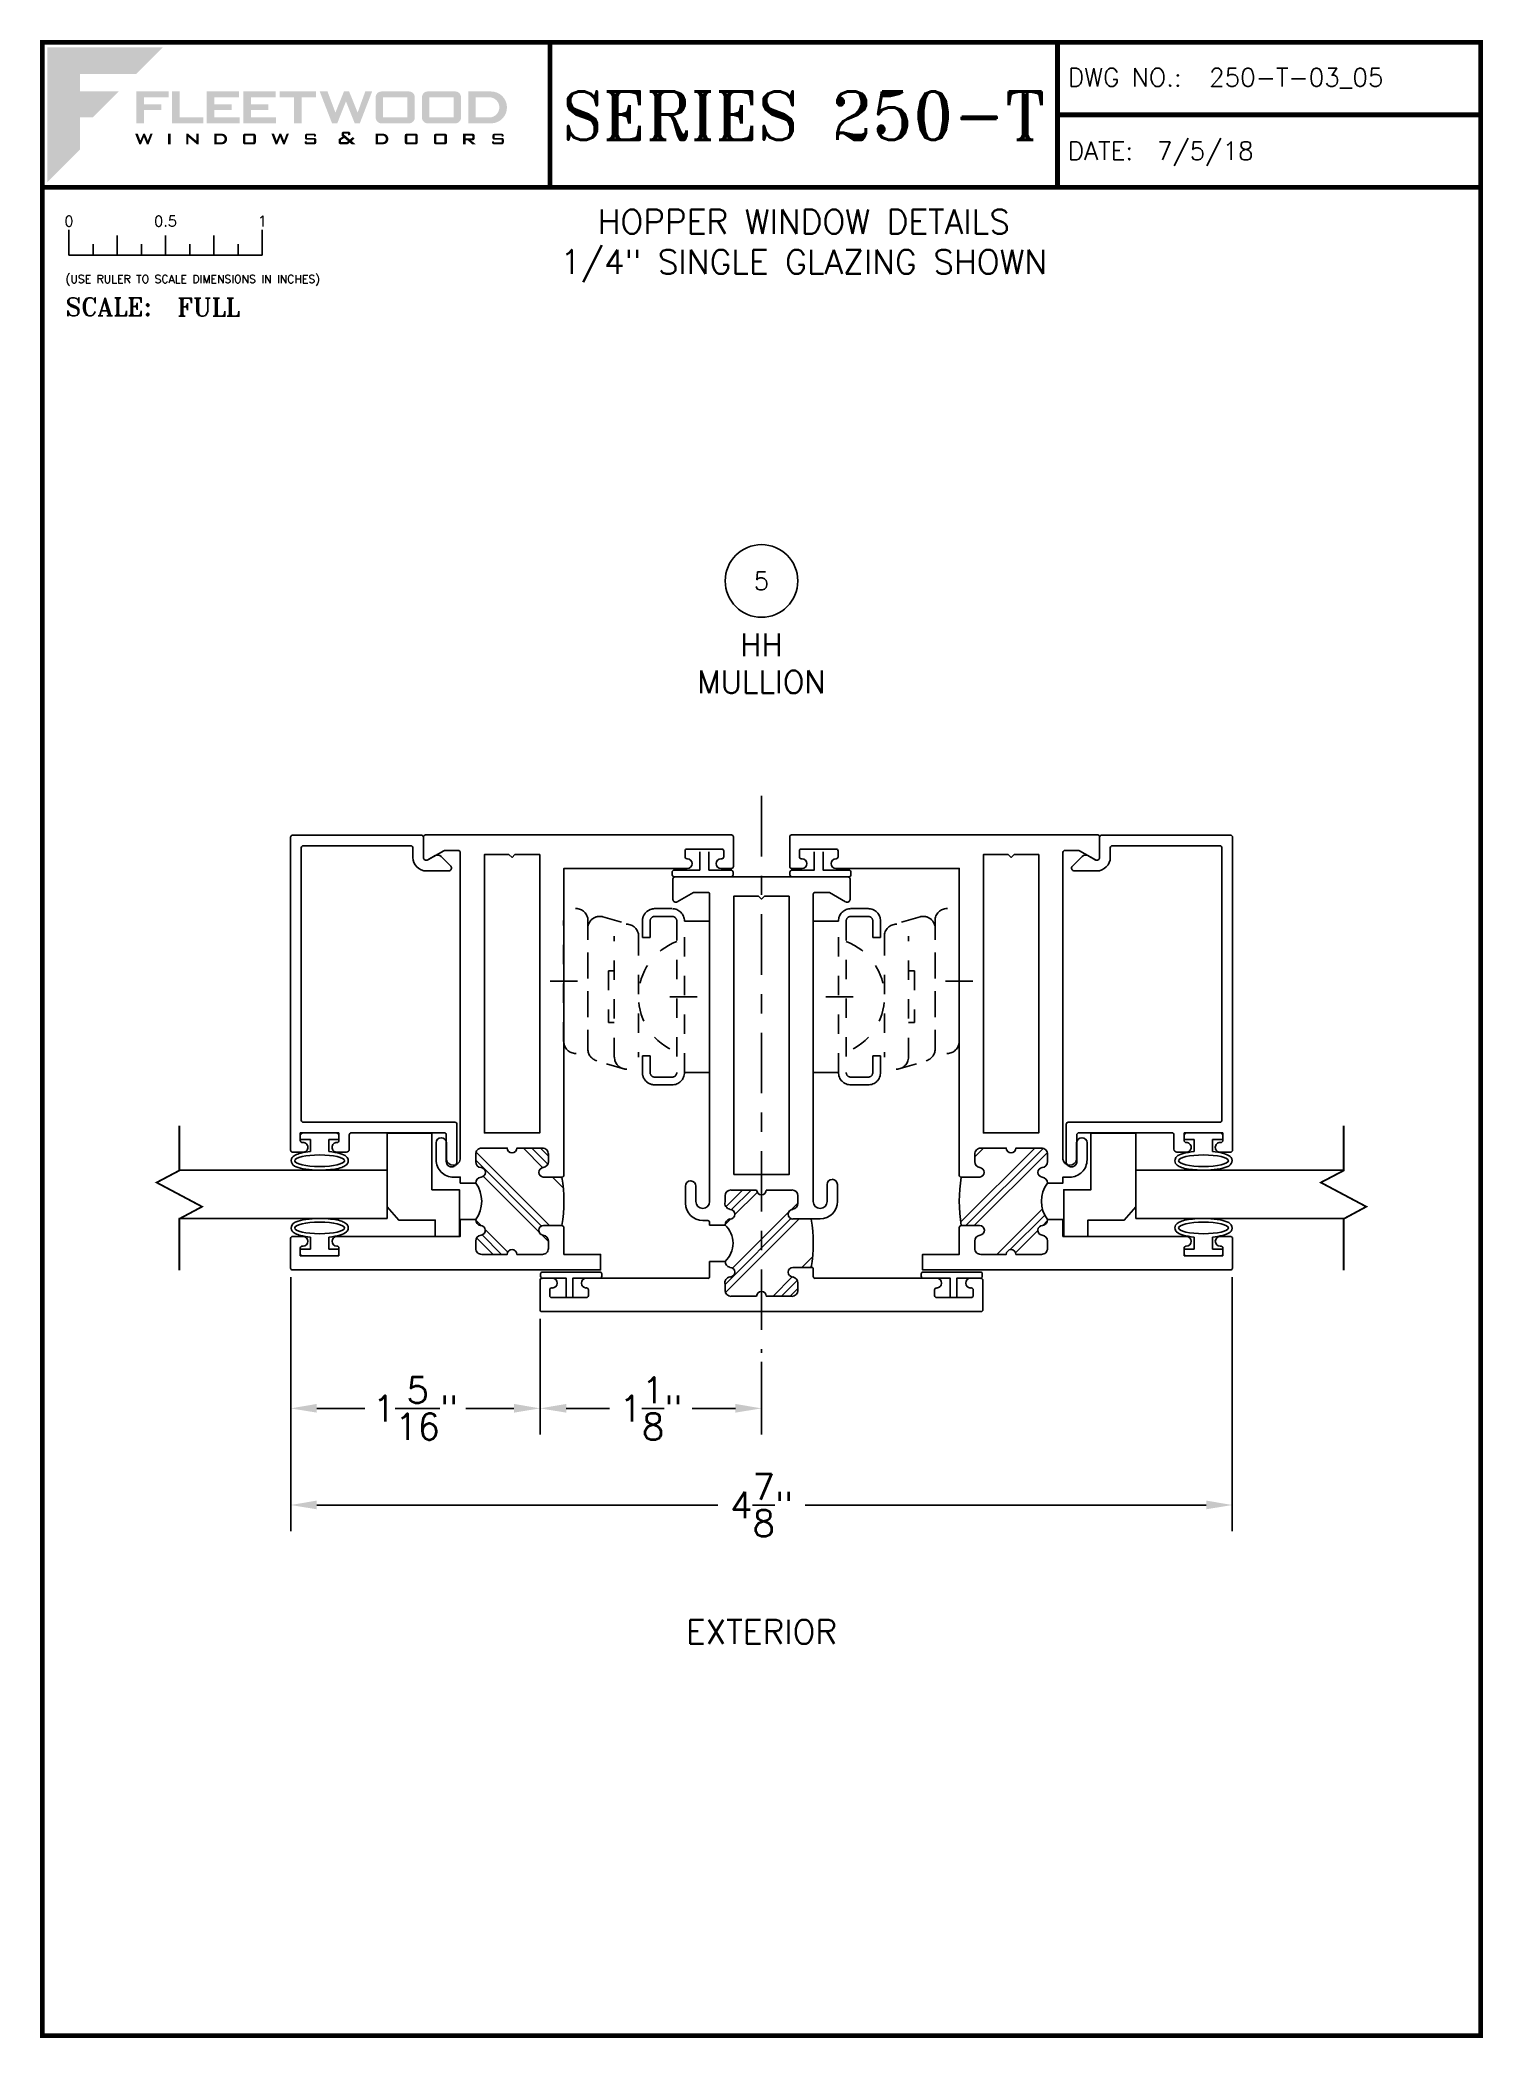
# Paper-space layout 'DETAIL 5' of a CAD drawing. Extents: x 0.3 to 7.8, y 0.1 to 10.4.
# The model-space entities are those that its viewports show. They can reach past a viewport. Long polylines and large blocks are cut down to what shows.
import ezdxf
from ezdxf.enums import TextEntityAlignment as Align

# ---------------------------------------------------------------- set-up
doc = ezdxf.new("R2010")
doc.units = 0
doc.header["$LTSCALE"] = 0.25
doc.header["$MEASUREMENT"] = 0
doc.linetypes.add('CENTER', pattern=[2, 1.25, -0.25, 0.25, -0.25])
doc.linetypes.add('HIDDEN', pattern=[0.375, 0.25, -0.125])
doc.layers.get('0').update_dxf_attribs({"linetype": 'CONTINUOUS'})
doc.layers.get('DEFPOINTS').update_dxf_attribs({"linetype": 'CONTINUOUS'})
for name, color, linetype in [('CENTERLINE', 40, 'CENTER'), ('DIM', 7, 'CONTINUOUS'), ('FRAME', 1, 'CONTINUOUS'), ('GLASS', 7, 'CONTINUOUS'), ('MISC', 7, 'CONTINUOUS'), ('TEXT', 7, 'CONTINUOUS'), ('VENT', 5, 'CONTINUOUS')]:
    doc.layers.add(name, color=color, linetype=linetype)
doc.layers.add('VP', color=40, linetype='CONTINUOUS', plot=False)
doc.layers.get('VP').off()
doc.styles.add('ROMANS', font='romans')
doc.styles.add('ROMANT', font='romant')
doc.styles.add('SIMPLEX-094', font='simplex.shx', dxfattribs={"height": 0.094})
doc.styles.get("Standard").update_dxf_attribs({"font": 'simplex.shx'})
doc.dimstyles.new('FULL SCALE', dxfattribs={"dimscale": 0.75, "dimtxt": 0.18, "dimasz": 0.18, "dimexe": 0.18, "dimexo": 0.0625, "dimgap": 0.096, "dimtad": 0, "dimtih": 1, "dimtoh": 1, "dimdec": 4, "dimzin": 0, "dimdsep": 46, "dimlunit": 5, "dimtxsty": 'Standard', "dimcen": 0.09, "dimadec": 0, "dimazin": 0, "dimtfac": 1, "dimtdec": 4, "dimtofl": 0, "dimtmove": 0, "dimatfit": 3, "dimfxl": 0, "dimtolj": 1, "dimtzin": 0, "dimarcsym": 0})

# ---------------------------------------------------------------- blocks, each defined once
blk = doc.blocks.new('sectball')
blk.add_circle((0, 0), 0.125)
blk.add_attdef('NO', text='', height=0.062).set_placement((0, 0), align=Align.MIDDLE_CENTER)
for tag, p in [('LINE1', (0, -0.2588)), ('LINE2', (0, -0.3864)), ('LINE3', (0, -0.5214))]:
    blk.add_attdef(tag, text='', height=0.078).set_placement(p, align=Align.CENTER)
blk = doc.blocks.new('*D53')
at = {"layer": 'DEFPOINTS', "color": 0}
for p in [(1.597, 4.096), (6.467, 4.096), (6.467, 2.87)]:
    blk.add_point(p, dxfattribs=at)
at = {"layer": 'DIM', "color": 0, "lineweight": -2}
for p, q in [((1.597, 4.049), (1.597, 2.735)), ((6.467, 4.049), (6.467, 2.735)), ((1.732, 2.87), (3.806, 2.87)), ((6.332, 2.87), (4.258, 2.87))]:
    blk.add_line(p, q, dxfattribs=at)
at = {"layer": 'DIM', "color": 0}
for points in [[(1.732, 2.893), (1.732, 2.848), (1.597, 2.87)], [(6.332, 2.893), (6.332, 2.848), (6.467, 2.87)]]:
    blk.add_solid(points, dxfattribs=at)
at = {"layer": 'DIM', "color": 0, "insert": (4.032, 2.87), "char_height": 0.135, "attachment_point": 5}
blk.add_mtext('\\A1;4{\\H1.000000x;\\S7/8;}"', dxfattribs=at)
blk = doc.blocks.new('Fleetwood_Logo_6-10-15')
h = blk.add_hatch(color=154)
h.dxf.hatch_style = 1
h.paths.add_polyline_path([(0.2526, -0.0017), (0.0019, -0.0017), (0.0019, -0.2942), (0.0725, -0.2236), (0.0725, -0.1535), (0.1007, -0.1535), (0.1567, -0.0976), (0.0725, -0.0976), (0.0725, -0.0596), (0.1946, -0.0596)])
h = blk.add_hatch(color=251)
h.dxf.hatch_style = 1
h.paths.add_polyline_path([(0.2487, -0.1256), (0.2112, -0.1256), (0.2112, -0.1102), (0.2647, -0.1102), (0.2647, -0.0976), (0.1946, -0.0976), (0.1946, -0.1667), (0.2112, -0.1667), (0.2112, -0.1377), (0.2487, -0.1377)])
h = blk.add_hatch(color=251)
h.dxf.hatch_style = 1
h.paths.add_polyline_path([(0.2886, -0.0976), (0.272, -0.0976), (0.272, -0.1667), (0.3401, -0.1667), (0.3401, -0.1535), (0.2886, -0.1535)])
h = blk.add_hatch(color=251)
h.dxf.hatch_style = 1
h.paths.add_polyline_path([(0.4175, -0.0976), (0.3474, -0.0976), (0.3474, -0.1667), (0.4185, -0.1667), (0.4185, -0.1534), (0.364, -0.1534), (0.364, -0.1377), (0.4015, -0.1377), (0.4015, -0.1256), (0.364, -0.1256), (0.364, -0.1102), (0.4175, -0.1102)])
h = blk.add_hatch(color=251)
h.dxf.hatch_style = 1
h.paths.add_polyline_path([(0.4965, -0.0976), (0.4264, -0.0976), (0.4264, -0.1667), (0.4975, -0.1667), (0.4975, -0.1534), (0.443, -0.1534), (0.443, -0.1377), (0.4804, -0.1377), (0.4804, -0.1256), (0.443, -0.1256), (0.443, -0.1102), (0.4965, -0.1102)])
h = blk.add_hatch(color=251)
h.dxf.hatch_style = 1
h.paths.add_polyline_path([(0.5842, -0.0976), (0.5054, -0.0976), (0.5054, -0.1102), (0.5365, -0.1102), (0.5365, -0.1667), (0.5531, -0.1667), (0.5531, -0.1102), (0.5842, -0.1102)])
h = blk.add_hatch(color=251)
h.dxf.hatch_style = 1
h.paths.add_polyline_path([(0.6089, -0.0976), (0.5921, -0.0976), (0.6188, -0.1667), (0.63, -0.1667), (0.6489, -0.1192), (0.6679, -0.1667), (0.6789, -0.1667), (0.7056, -0.0976), (0.6908, -0.0976), (0.6742, -0.1433), (0.6558, -0.0976), (0.6446, -0.0976), (0.6261, -0.1433)])
h = blk.add_hatch(color=251)
h.dxf.hatch_style = 1
h.paths.add_polyline_path([(0.7853, -0.0976), (0.726, -0.0976, 0.414214), (0.7133, -0.1102), (0.7133, -0.154, 0.414214), (0.726, -0.1667), (0.7853, -0.1667, 0.414214), (0.798, -0.154), (0.798, -0.1102, 0.414214)])
h.paths.add_polyline_path([(0.7819, -0.1102), (0.7819, -0.154), (0.7294, -0.154), (0.7294, -0.1102)], flags=16)
h = blk.add_hatch(color=251)
h.dxf.hatch_style = 1
h.paths.add_polyline_path([(0.8856, -0.0976), (0.8262, -0.0976, 0.414214), (0.8136, -0.1102), (0.8136, -0.154, 0.414214), (0.8262, -0.1667), (0.8856, -0.1667, 0.414214), (0.8982, -0.154), (0.8982, -0.1102, 0.414214)])
h.paths.add_polyline_path([(0.8822, -0.1102), (0.8822, -0.154), (0.8296, -0.154), (0.8296, -0.1102)], flags=16)
h = blk.add_hatch(color=251)
h.dxf.hatch_style = 1
h.paths.add_polyline_path([(0.9632, -0.0976), (0.914, -0.0976), (0.914, -0.1667), (0.9632, -0.1667, 1)])
h.paths.add_polyline_path([(0.9301, -0.1102), (0.9593, -0.1102, -1), (0.9593, -0.154), (0.9301, -0.154)], flags=16)
h = blk.add_hatch(color=7)
h.dxf.hatch_style = 1
h.paths.add_polyline_path([(0.2301, -0.1891), (0.2251, -0.1891), (0.2196, -0.2043), (0.2134, -0.1891), (0.2097, -0.1891), (0.2035, -0.2043), (0.1978, -0.1891), (0.1922, -0.1891), (0.2011, -0.2121), (0.2048, -0.2121), (0.2112, -0.1963), (0.2175, -0.2121), (0.2212, -0.2121)])
h = blk.add_hatch(color=7)
h.dxf.hatch_style = 1
h.paths.add_polyline_path([(0.2691, -0.1891), (0.2637, -0.1891), (0.2637, -0.2118), (0.2637, -0.2121), (0.2691, -0.2121)])
h = blk.add_hatch(color=7)
h.dxf.hatch_style = 1
h.paths.add_polyline_path([(0.3077, -0.1964), (0.3259, -0.2121), (0.3298, -0.2121), (0.3298, -0.1891), (0.325, -0.1891), (0.325, -0.2047), (0.3067, -0.1891), (0.3029, -0.1891), (0.3029, -0.2121), (0.3077, -0.2121)])
h = blk.add_hatch(color=7)
h.dxf.hatch_style = 1
h.paths.add_polyline_path([(0.3801, -0.1891), (0.3637, -0.1891), (0.3637, -0.2121), (0.3801, -0.2121, 1)])
h.paths.add_polyline_path([(0.3691, -0.2079), (0.3691, -0.1933), (0.3788, -0.1933, -1), (0.3788, -0.2079)], flags=16)
h = blk.add_hatch(color=7)
h.dxf.hatch_style = 1
h.paths.add_polyline_path([(0.4537, -0.2079), (0.4537, -0.1933, 0.414214), (0.4495, -0.1891), (0.4297, -0.1891, 0.414214), (0.4255, -0.1933), (0.4255, -0.2079, 0.414214), (0.4297, -0.2121), (0.4495, -0.2121, 0.414214)])
h.paths.add_polyline_path([(0.4308, -0.2079), (0.4308, -0.1933), (0.4484, -0.1933), (0.4484, -0.2079)], flags=16)
h = blk.add_hatch(color=7)
h.dxf.hatch_style = 1
h.paths.add_polyline_path([(0.5253, -0.1891), (0.5203, -0.1891), (0.5148, -0.2043), (0.5087, -0.1891), (0.5049, -0.1891), (0.4988, -0.2043), (0.493, -0.1891), (0.4874, -0.1891), (0.4963, -0.2121), (0.5001, -0.2121), (0.5064, -0.1963), (0.5127, -0.2121), (0.5164, -0.2121)])
h = blk.add_hatch(color=7)
h.dxf.hatch_style = 1
h.paths.add_polyline_path([(0.5801, -0.1891), (0.5643, -0.1891, 0.414214), (0.56, -0.1933), (0.56, -0.1981, 0.414214), (0.5643, -0.2024), (0.58, -0.2024), (0.58, -0.2078), (0.5637, -0.2078), (0.5637, -0.2052), (0.5591, -0.2062), (0.5591, -0.2078, 0.414214), (0.5634, -0.2121), (0.5805, -0.2121, 0.414214), (0.5848, -0.2078), (0.5848, -0.2024, 0.414214), (0.5805, -0.1982), (0.5648, -0.1982), (0.5648, -0.193), (0.5798, -0.193), (0.5798, -0.1958), (0.5843, -0.1948), (0.5843, -0.1933, 0.414214)])
h = blk.add_hatch(color=7)
h.dxf.hatch_style = 1
h.paths.add_polyline_path([(0.645, -0.1913, -0.222262), (0.6447, -0.1906), (0.6447, -0.1892), (0.6535, -0.1892), (0.6535, -0.193), (0.6587, -0.1918), (0.6587, -0.189, 0.414214), (0.6544, -0.1847), (0.6437, -0.1847, 0.414214), (0.6394, -0.189), (0.6394, -0.1922, 0.222262), (0.6407, -0.1948), (0.6415, -0.1955), (0.6345, -0.1998, 0.260684), (0.6329, -0.2027), (0.6329, -0.2078, 0.414214), (0.6372, -0.2121), (0.6514, -0.2121, 0.17577), (0.6536, -0.2113), (0.657, -0.2085), (0.6614, -0.2121), (0.6699, -0.2121), (0.6613, -0.2049), (0.6676, -0.1997), (0.6637, -0.1964), (0.6574, -0.2017)])
h.paths.add_polyline_path([(0.6532, -0.2052), (0.6509, -0.2072, -0.17577), (0.6502, -0.2074), (0.6382, -0.2074), (0.6382, -0.2033, -0.260684), (0.6387, -0.2025), (0.6451, -0.1985)], flags=16)
h = blk.add_hatch(color=7)
h.dxf.hatch_style = 1
h.paths.add_polyline_path([(0.7294, -0.1891), (0.713, -0.1891), (0.713, -0.2121), (0.7294, -0.2121, 1)])
h.paths.add_polyline_path([(0.7184, -0.2079), (0.7184, -0.1933), (0.7281, -0.1933, -1), (0.7281, -0.2079)], flags=16)
h = blk.add_hatch(color=7)
h.dxf.hatch_style = 1
h.paths.add_polyline_path([(0.8045, -0.2079), (0.8045, -0.1933, 0.414214), (0.8003, -0.1891), (0.7805, -0.1891, 0.414214), (0.7763, -0.1933), (0.7763, -0.2079, 0.414214), (0.7805, -0.2121), (0.8003, -0.2121, 0.414214)])
h.paths.add_polyline_path([(0.7816, -0.2079), (0.7816, -0.1933), (0.7992, -0.1933), (0.7992, -0.2079)], flags=16)
h = blk.add_hatch(color=7)
h.dxf.hatch_style = 1
h.paths.add_polyline_path([(0.8678, -0.2079), (0.8678, -0.1933, 0.414214), (0.8636, -0.1891), (0.8438, -0.1891, 0.414214), (0.8396, -0.1933), (0.8396, -0.2079, 0.414214), (0.8438, -0.2121), (0.8636, -0.2121, 0.414214)])
h.paths.add_polyline_path([(0.8449, -0.2079), (0.8449, -0.1933), (0.8624, -0.1933), (0.8624, -0.2079)], flags=16)
h = blk.add_hatch(color=7)
h.dxf.hatch_style = 1
h.paths.add_polyline_path([(0.9277, -0.1993), (0.9277, -0.1933, 0.414214), (0.9235, -0.1891), (0.9028, -0.1891), (0.9028, -0.2121), (0.9082, -0.2121), (0.9082, -0.2035), (0.9131, -0.2035), (0.9224, -0.2121), (0.9303, -0.2121), (0.9197, -0.2035), (0.9235, -0.2035, 0.414214)])
h.paths.add_polyline_path([(0.9082, -0.1993), (0.9082, -0.1933), (0.9214, -0.1933, -0.414214), (0.9224, -0.1943), (0.9224, -0.1983, -0.414214), (0.9214, -0.1993)], flags=16)
h = blk.add_hatch(color=7)
h.dxf.hatch_style = 1
h.paths.add_polyline_path([(0.9867, -0.1982), (0.971, -0.1982), (0.971, -0.193), (0.9859, -0.193), (0.9859, -0.1958), (0.9905, -0.1948), (0.9905, -0.1933, 0.414214), (0.9863, -0.1891), (0.9705, -0.1891, 0.414214), (0.9662, -0.1933), (0.9662, -0.1981, 0.414214), (0.9705, -0.2024), (0.9862, -0.2024), (0.9862, -0.2078), (0.9699, -0.2078), (0.9699, -0.2052), (0.9653, -0.2062), (0.9653, -0.2078, 0.414214), (0.9696, -0.2121), (0.9867, -0.2121, 0.414214), (0.991, -0.2078), (0.991, -0.2024, 0.414214)])
blk = doc.blocks.new('A-SIZE_P')
at = {"const_width": 0.025}
blk.add_lwpolyline([(0.313, 0.125), (7.751, 0.125), (7.751, 10.437), (0.313, 10.437)], close=True, dxfattribs=at)
for points in [[(2.938, 10.437), (2.938, 9.687)], [(5.563, 10.437), (5.563, 9.687)], [(5.563, 10.062), (7.751, 10.062)], [(0.313, 9.687), (7.751, 9.687)]]:
    blk.add_lwpolyline(points, dxfattribs=at)
at = {"xscale": 2.387023416083395, "yscale": 2.387023416083395, "zscale": 2.387023416083395}
blk.add_blockref('Fleetwood_Logo_6-10-15', (0.334, 10.416), dxfattribs=at)
for s, style, p in [('DWG NO.:', 'SIMPLEX-094', (5.617, 10.209)), ('DATE:', 'SIMPLEX-094', (5.616, 9.829)), ('SCALE:', 'ROMANT', (0.433, 9.022))]:
    blk.add_text(s, height=0.094, dxfattribs=dict(style=style)).set_placement(p)
for tag, p, style in [('DWG_NO', (6.346, 10.209), 'SIMPLEX-094'), ('DATE', (6.077, 9.829), 'SIMPLEX-094'), ('SCALE', (1.011, 9.02), 'ROMANT')]:
    blk.add_attdef(tag, p, '', height=0.094, dxfattribs=dict(style=style))
for tag, height, style, width, p, p2 in [('DWG_NO_F', 0.094, 'SIMPLEX-094', 1.745692, (6.347, 10.209), (7.683, 10.209)), ('PRODUCT', 0.25, 'ROMANT', 1.390728, (3.001, 9.934), (5.5, 9.934))]:
    blk.add_attdef(tag, text='', height=height, dxfattribs=dict(style=style, width=width)).set_placement(p, p2, align=Align.FIT)
blk = doc.blocks.new('Full')
for p, q in [((0.137, -0.219), (0.137, -0.35)), ((0.262, -0.294), (0.262, -0.35)), ((0.387, -0.249), (0.387, -0.35)), ((0.512, -0.294), (0.512, -0.35)), ((0.637, -0.249), (0.637, -0.35)), ((0.762, -0.294), (0.762, -0.35)), ((0.887, -0.249), (0.887, -0.35)), ((1.012, -0.294), (1.012, -0.35)), ((1.137, -0.219), (1.137, -0.35)), ((0.137, -0.35), (1.137, -0.35))]:
    blk.add_line(p, q)
for s, p in [('0', (0.137, -0.219)), ('0.5', (0.637, -0.219)), ('1', (1.137, -0.219))]:
    blk.add_text(s, height=0.055).set_placement(p, align=Align.BOTTOM_CENTER)
at = {"style": 'ROMANS'}
blk.add_text('(USE RULER TO SCALE DIMENSIONS IN INCHES)', height=0.04115, dxfattribs=at).set_placement((0.12, -0.495))
blk = doc.blocks.new('*D186')
at = {"layer": 'DEFPOINTS', "color": 0}
for p in [(2.887, 3.88), (4.032, 3.658), (2.887, 3.37)]:
    blk.add_point(p, dxfattribs=at)
at = {"layer": 'DIM', "color": 0, "lineweight": -2}
for p, q in [((2.887, 3.834), (2.887, 3.235)), ((4.032, 3.611), (4.032, 3.235)), ((3.022, 3.37), (3.246, 3.37)), ((3.897, 3.37), (3.673, 3.37))]:
    blk.add_line(p, q, dxfattribs=at)
at = {"layer": 'DIM', "color": 0}
for points in [[(3.022, 3.393), (3.022, 3.348), (2.887, 3.37)], [(3.897, 3.393), (3.897, 3.348), (4.032, 3.37)]]:
    blk.add_solid(points, dxfattribs=at)
at = {"layer": 'DIM', "color": 0, "insert": (3.46, 3.37), "char_height": 0.135, "attachment_point": 5}
blk.add_mtext('\\A1;1{\\H1.000000x;\\S1/8;}"', dxfattribs=at)
blk = doc.blocks.new('*D187')
at = {"layer": 'DEFPOINTS', "color": 0}
for p in [(1.597, 4.096), (2.887, 3.88), (2.887, 3.37)]:
    blk.add_point(p, dxfattribs=at)
at = {"layer": 'DIM', "color": 0, "lineweight": -2}
for p, q in [((1.597, 4.049), (1.597, 3.235)), ((2.887, 3.834), (2.887, 3.235)), ((1.732, 3.37), (1.98, 3.37)), ((2.752, 3.37), (2.503, 3.37))]:
    blk.add_line(p, q, dxfattribs=at)
at = {"layer": 'DIM', "color": 0}
for points in [[(1.732, 3.393), (1.732, 3.348), (1.597, 3.37)], [(2.752, 3.393), (2.752, 3.348), (2.887, 3.37)]]:
    blk.add_solid(points, dxfattribs=at)
at = {"layer": 'DIM', "color": 0, "insert": (2.242, 3.37), "char_height": 0.135, "attachment_point": 5}
blk.add_mtext('\\A1;1{\\H1.000000x;\\S5/16;}"', dxfattribs=at)
blk = doc.blocks.new('05P11-Z-BAR')
h = blk.add_hatch()
h.set_pattern_fill('PLAST', angle=45, style=0)
h.set_pattern_definition([(45, (-0.3846, -1e-07), (-0.176777, 0.176777), []), (45, (-0.4067, 0.0221), (-0.176777, 0.176777), []), (45, (-0.4288, 0.0442), (-0.176777, 0.176777), [])])
h.paths.add_polyline_path([(0.006, 1.12, -0.414214), (-0.018, 1.145, -0.414214), (0.006, 1.17), (0.006, 1.302, 0.414214), (-0.025, 1.333), (-0.063, 1.333, 0.38311), (-0.094, 1.305, -0.947716), (-0.143, 1.308), (-0.143, 1.403, 0.087329), (-0.394, 1.403), (-0.394, 1.308, -1), (-0.443, 1.308, 0.352985), (-0.473, 1.333), (-0.512, 1.333, 0.414214), (-0.544, 1.302), (-0.544, 1.17, -0.414214), (-0.518, 1.145, -0.414214), (-0.544, 1.12), (-0.544, 0.988, 0.414214), (-0.512, 0.957), (-0.474, 0.957, 0.38311), (-0.443, 0.985, -0.898027), (-0.394, 0.985, 0.38311), (-0.363, 0.957, -0.325577), (-0.174, 0.957, 0.363634), (-0.143, 0.982, -0.947716), (-0.094, 0.985, 0.38311), (-0.063, 0.957), (-0.025, 0.957, 0.414214), (0.006, 0.988)])
blk.add_line((-0.087, 0.877), (-0.087, 0.877))
for points in [[(-2.164, 2.28, -0.414214), (-2.154, 2.29), (-2.001, 2.29, -0.414214), (-1.991, 2.28), (-1.991, 2.226, -1), (-2.041, 2.226), (-2.041, 2.23, 0.414214), (-2.051, 2.24), (-2.081, 2.24, 0.414214), (-2.091, 2.23), (-2.091, 2.05, 0.414214), (-2.081, 2.04), (-2.051, 2.04, 0.414214), (-2.041, 2.05), (-2.041, 2.051, -1), (-1.991, 2.051), (-1.991, 1.413), (-0.403, 1.413, -0.414214), (-0.394, 1.403), (-0.394, 1.306, -0.888834), (-0.443, 1.306, 0.377258), (-0.474, 1.333), (-0.512, 1.333, 0.414214), (-0.544, 1.302), (-0.544, 1.17, -1), (-0.544, 1.12), (-0.544, 0.988, 0.414214), (-0.512, 0.957), (-0.474, 0.957, 0.383109), (-0.443, 0.985, -0.898027), (-0.394, 0.985, 0.38311), (-0.363, 0.957), (-0.363, 0.877), (-0.394, 0.877), (-0.394, 0.842, -0.414214), (-0.483, 0.752), (-0.571, 0.752, -1), (-0.571, 0.806), (-0.486, 0.806, 0.859155), (-0.486, 0.877), (-2.074, 0.877, 0.414214), (-2.084, 0.867), (-2.084, 0.797, 0.131652), (-2.082, 0.792), (-2.035, 0.709, -0.577353), (-2.048, 0.687), (-2.154, 0.687, -0.414214), (-2.164, 0.697), (-2.164, 2.28)], [(-0.025, 0.957, 0.414214), (0.006, 0.988), (0.006, 1.12, -1), (0.006, 1.17), (0.006, 1.302, 0.414214), (-0.025, 1.333), (-0.063, 1.333, 0.38311), (-0.094, 1.305, -0.947716), (-0.143, 1.308), (-0.143, 1.403, -0.414214), (-0.133, 1.413), (0.006, 1.413), (0.006, 1.603), (0.086, 1.603), (0.086, 0.01, -0.414214), (0.077, 0), (-0.077, 0, -0.414214), (-0.087, 0.01), (-0.087, 0.064, -1), (-0.037, 0.064), (-0.037, 0.06, 0.414214), (-0.027, 0.05), (0.003, 0.05, 0.414214), (0.014, 0.06), (0.014, 0.24, 0.414214), (0.003, 0.25), (-0.027, 0.25, 0.414214), (-0.037, 0.24), (-0.037, 0.239, -1), (-0.087, 0.239), (-0.087, 0.877), (-0.174, 0.877), (-0.174, 0.957, 0.363634), (-0.143, 0.982, -0.947716), (-0.094, 0.985, 0.38311), (-0.063, 0.957), (-0.025, 0.957)]]:
    blk.add_lwpolyline(points, format="xyb")
blk.add_lwpolyline([(-2.063, 1.16), (-2.063, 1.288), (-0.623, 1.288), (-0.623, 1.002), (-2.063, 1.002), (-2.063, 1.129), (-2.048, 1.145)], close=True)
at = {"color": 7}
for centre, radius, start, end in [((-0.269, 0.638), 0.775, 80.7195, 99.2805), ((-0.269, 0.828), 0.16, 53.9319, 126.0681)]:
    blk.add_arc(centre, radius, start, end, dxfattribs=at)
blk = doc.blocks.new('05P01-T-BAR')
h = blk.add_hatch()
h.set_pattern_fill('PLAST', angle=225, style=0)
h.paths.add_polyline_path([(0.006, 1.12, -0.414214), (-0.018, 1.145, -0.414214), (0.006, 1.17), (0.006, 1.302, 0.414214), (-0.024, 1.333), (-0.054, 1.333, 0.448856), (-0.093, 1.308, -1), (-0.143, 1.308, 0.363634), (-0.174, 1.333, -0.437775), (-0.362, 1.333, 0.363634), (-0.394, 1.308, -1), (-0.443, 1.308, 0.448856), (-0.483, 1.333), (-0.513, 1.333, 0.414214), (-0.543, 1.302), (-0.543, 1.17, -0.414214), (-0.518, 1.145, -0.414214), (-0.543, 1.12), (-0.543, 0.988, 0.414214), (-0.513, 0.957), (-0.483, 0.957), (-0.473, 0.957, 0.352985), (-0.443, 0.982, -1), (-0.394, 0.982), (-0.394, 0.887, 0.081165), (-0.143, 0.887), (-0.143, 0.982, -1), (-0.093, 0.982, 0.352985), (-0.064, 0.957), (-0.054, 0.957), (-0.024, 0.957, 0.414214), (0.006, 0.988)])
for p, q in [((-0.087, 2.226), (-0.087, 2.28)), ((-0.076, 2.29), (0.076, 2.29)), ((0.086, 2.28), (0.086, 0.01)), ((-0.061, 2.201), (-0.062, 2.201)), ((-0.037, 2.23), (-0.037, 2.226)), ((0.003, 2.24), (-0.027, 2.24)), ((0.013, 2.05), (0.013, 2.23)), ((-0.062, 2.076), (-0.061, 2.076)), ((-0.087, 1.423), (-0.087, 2.051)), ((-0.037, 2.051), (-0.037, 2.05)), ((-0.027, 2.04), (0.003, 2.04)), ((-2.163, 0.697), (-2.163, 1.593)), ((-2.153, 1.603), (-2.047, 1.603)), ((-2.035, 1.581), (-2.083, 1.496)), ((-2.083, 1.496), (-2.083, 1.423)), ((-0.59, 1.511), (-0.59, 1.512)), ((-0.564, 1.538), (-0.475, 1.538)), ((-0.483, 1.484), (-0.563, 1.484)), ((-0.447, 1.449), (-0.447, 1.449)), ((-0.385, 1.448), (-0.385, 1.423)), ((-2.073, 1.413), (-0.483, 1.413)), ((-0.375, 1.413), (-0.362, 1.413)), ((-0.362, 1.333), (-0.362, 1.413)), ((-0.174, 1.333), (-0.174, 1.413)), ((-0.174, 1.413), (-0.096, 1.413)), ((-0.543, 1.302), (-0.543, 1.17)), ((-0.483, 1.333), (-0.513, 1.333)), ((-0.024, 1.333), (-0.054, 1.333)), ((0.006, 1.17), (0.006, 1.302)), ((-0.543, 1.12), (-0.543, 0.988)), ((0.006, 0.988), (0.006, 1.12)), ((-0.513, 0.957), (-0.483, 0.957)), ((-0.483, 0.957), (-0.474, 0.957)), ((-0.394, 0.982), (-0.394, 0.842)), ((-0.143, 0.887), (-0.143, 0.982)), ((-0.062, 0.957), (-0.054, 0.957)), ((-0.054, 0.957), (-0.024, 0.957)), ((-2.083, 0.867), (-2.083, 0.794)), ((-0.483, 0.877), (-2.073, 0.877)), ((-0.447, 0.841), (-0.447, 0.842)), ((-0.096, 0.877), (-0.133, 0.877)), ((-0.087, 0.239), (-0.087, 0.867)), ((-2.083, 0.794), (-2.035, 0.71)), ((-0.598, 0.779), (-0.598, 0.779)), ((-0.484, 0.752), (-0.572, 0.752)), ((-0.571, 0.806), (-0.483, 0.806)), ((-2.047, 0.687), (-2.153, 0.687)), ((-0.061, 0.214), (-0.062, 0.214)), ((-0.037, 0.24), (-0.037, 0.239)), ((0.003, 0.25), (-0.027, 0.25)), ((0.013, 0.06), (0.013, 0.24)), ((-0.087, 0.01), (-0.087, 0.064)), ((0.076, 0), (-0.076, 0)), ((-0.062, 0.089), (-0.061, 0.089)), ((-0.037, 0.064), (-0.037, 0.06)), ((-0.027, 0.05), (0.003, 0.05))]:
    blk.add_line(p, q)
blk.add_lwpolyline([(-0.623, 1.288), (-0.623, 1.002), (-2.063, 1.002), (-2.063, 1.13), (-2.048, 1.145), (-2.063, 1.16), (-2.063, 1.288)], close=True)
for centre, radius, start, end in [((-0.076, 2.28), 0.01, 90, 180), ((0.076, 2.28), 0.01, 0, 90), ((-0.062, 2.226), 0.0249, 180, 270), ((-0.061, 2.226), 0.0249, 270, 360), ((-0.027, 2.23), 0.01, 90, 180), ((0.003, 2.23), 0.01, 0, 90), ((-0.062, 2.051), 0.0249, 90, 180), ((-0.061, 2.051), 0.0249, 360, 90), ((-0.027, 2.05), 0.01, 180, 270), ((0.003, 2.05), 0.01, 270, 0), ((-2.153, 1.593), 0.01, 90, 180), ((-2.047, 1.588), 0.015, 330, 90), ((-0.564, 1.512), 0.0265, 90, 180), ((-0.563, 1.511), 0.027, 180, 270), ((-0.483, 1.449), 0.0355, 270, 0), ((-0.483, 1.449), 0.035, 0, 90), ((-0.475, 1.448), 0.09, 0, 90), ((-2.073, 1.423), 0.01, 180, 270), ((-0.375, 1.423), 0.01, 180, 270), ((-0.096, 1.423), 0.01, 270, 0), ((-0.513, 1.302), 0.031, 90, 180), ((-0.474, 1.303), 0.031, 8.9927, 105.6855), ((-0.418, 1.308), 0.025, 180, 0), ((-0.363, 1.302), 0.031, 88.9185, 168.8505), ((-0.174, 1.302), 0.031, 11.1495, 91.0815), ((-0.118, 1.308), 0.025, 180, 0), ((-0.063, 1.303), 0.031, 74.3145, 171.0073), ((-0.024, 1.302), 0.031, 0, 90), ((-0.543, 1.145), 0.025, 0, 90), ((-0.543, 1.145), 0.025, 270, 360), ((0.006, 1.145), 0.025, 90, 180), ((0.006, 1.145), 0.025, 180, 270), ((-0.513, 0.988), 0.031, 180, 270), ((-0.474, 0.988), 0.031, 268.9185, 348.8505), ((-0.418, 0.982), 0.025, 0, 180), ((-0.118, 0.982), 0.025, 0, 180), ((-0.063, 0.988), 0.031, 191.1495, 271.0815), ((-0.024, 0.988), 0.031, 270, 0), ((-2.073, 0.867), 0.01, 90, 180), ((-0.483, 0.842), 0.0355, 0, 90), ((-0.484, 0.842), 0.09, 270, 360), ((-0.483, 0.841), 0.035, 270, 0), ((-0.133, 0.887), 0.01, 180, 270), ((-0.096, 0.867), 0.01, 0, 90), ((-0.571, 0.779), 0.027, 90, 180), ((-0.572, 0.779), 0.0265, 180, 270), ((-2.153, 0.697), 0.01, 180, 270), ((-2.047, 0.702), 0.015, 270, 30), ((-0.062, 0.239), 0.0249, 180, 270), ((-0.061, 0.239), 0.0249, 270, 0), ((-0.027, 0.24), 0.01, 90, 180), ((0.003, 0.24), 0.01, 0, 90), ((-0.062, 0.064), 0.0249, 90, 180), ((-0.076, 0.01), 0.01, 180, 270), ((-0.061, 0.064), 0.0249, 0, 90), ((-0.027, 0.06), 0.01, 180, 270), ((0.003, 0.06), 0.01, 270, 360), ((0.076, 0.01), 0.01, 270, 0)]:
    blk.add_arc(centre, radius, start, end)
at = {"color": 7}
for centre, radius, start, end in [((-0.268, 1.42), 0.128, 222.7148, 317.2852), ((-0.268, 1.652), 0.775, 260.7195, 279.2805)]:
    blk.add_arc(centre, radius, start, end, dxfattribs=at)
blk = doc.blocks.new('05P05-.25in_GLASS_STOP')
for p, q in [((-0.588, 0.25), (-0.623, 0.25)), ((-0.623, 0.25), (-0.623, 0.05)), ((-0.588, 0.198), (-0.588, 0.25)), ((-0.022, 0.198), (-0.022, 0.25)), ((-0.022, 0.25), (0.013, 0.25)), ((0.013, 0.25), (0.013, 0.05)), ((-0.526, 0.198), (-0.588, 0.198)), ((-0.084, 0.198), (-0.022, 0.198)), ((-0.623, 0.05), (-0.588, 0.05)), ((-0.588, 0.05), (-0.588, 0.103)), ((-0.588, 0.103), (-0.526, 0.103)), ((-0.022, 0.103), (-0.084, 0.103)), ((-0.022, 0.05), (-0.022, 0.103)), ((0.013, 0.05), (-0.022, 0.05))]:
    blk.add_line(p, q)
blk.add_lwpolyline([(-2.048, 0.632, 0.414214), (-1.978, 0.702), (-1.978, 0.817, 0.668179), (-2.003, 0.828), (-2.053, 0.778, 0.339454), (-2.057, 0.748), (-2.035, 0.71, -0.57735), (-2.048, 0.687), (-2.153, 0.687, 0.414214), (-2.163, 0.677), (-2.163, 0.01, 0.414214), (-2.153, 0), (-0.533, 0, 0.414214), (-0.523, 0.01), (-0.523, 0.064, 0.414214), (-0.548, 0.089), (-0.549, 0.089, 0.414214), (-0.573, 0.064), (-0.573, 0.06, -0.414214), (-0.583, 0.05), (-0.608, 0.05, -0.414214), (-0.623, 0.065), (-0.623, 0.235, -0.414214), (-0.608, 0.25), (-0.583, 0.25, -0.414214), (-0.573, 0.24), (-0.573, 0.239, 0.414214), (-0.549, 0.214), (-0.548, 0.214, 0.414214), (-0.523, 0.239), (-0.523, 0.288, 0.414214), (-0.538, 0.303), (-0.613, 0.303, -0.414214), (-0.623, 0.313), (-0.623, 0.795, -0.414214), (-0.613, 0.805), (-0.474, 0.805, 0.414214), (-0.447, 0.832), (-0.447, 0.833, 0.414214), (-0.474, 0.86), (-0.668, 0.86, 0.414214), (-0.678, 0.85), (-0.678, 0.065, -0.414214), (-0.688, 0.055), (-2.098, 0.055, -0.414214), (-2.108, 0.065), (-2.108, 0.622, -0.414214), (-2.098, 0.632)], format="xyb", close=True)
at = {"extrusion": (0, 0, -1)}
blk.add_ellipse((-0.479, 0.15), major_axis=(0, 0.129), ratio=0.232303, dxfattribs=at)
blk.add_ellipse((-0.131, 0.15), major_axis=(0, 0.129), ratio=0.232303)
for points in [[(-0.526, 0.198), (-0.524, 0.219), (-0.521, 0.239), (-0.512, 0.269), (-0.508, 0.28), (-0.495, 0.294), (-0.487, 0.298), (-0.479, 0.298), (-0.468, 0.298), (-0.46, 0.292), (-0.451, 0.279), (-0.447, 0.272), (-0.437, 0.244), (-0.433, 0.215), (-0.428, 0.136), (-0.432, 0.085), (-0.444, 0.034), (-0.448, 0.022), (-0.464, 0.005), (-0.478, 0), (-0.499, 0.008), (-0.504, 0.016), (-0.512, 0.032), (-0.515, 0.041), (-0.522, 0.067), (-0.524, 0.084), (-0.526, 0.103)], [(-0.084, 0.198), (-0.086, 0.219), (-0.089, 0.239), (-0.098, 0.269), (-0.102, 0.28), (-0.115, 0.294), (-0.123, 0.298), (-0.131, 0.298), (-0.142, 0.298), (-0.15, 0.292), (-0.159, 0.279), (-0.163, 0.272), (-0.173, 0.244), (-0.177, 0.215), (-0.182, 0.136), (-0.178, 0.085), (-0.166, 0.034), (-0.162, 0.022), (-0.146, 0.005), (-0.132, 0), (-0.111, 0.008), (-0.106, 0.016), (-0.098, 0.032), (-0.095, 0.041), (-0.088, 0.067), (-0.086, 0.084), (-0.084, 0.103)]]:
    blk.add_open_spline(points, degree=3, knots=[5.075676, 5.075676, 5.075676, 5.075676, 5.596595, 5.596595, 6.055763, 6.055763, 6.283185, 6.283185, 6.283185, 6.572914, 6.572914, 6.862642, 6.862642, 7.608886, 7.608886, 8.676451, 8.676451, 9.18434, 9.18434, 9.518242, 9.518242, 9.852144, 9.852144, 10.186046, 10.186046, 10.631436, 10.631436, 10.631436, 10.631436])
blk = doc.blocks.new('4-BAR_HINGE')
for p, q in [((0.248, -1.119), (0.123, -1.119)), ((0.248, -1.901), (0.123, -1.901))]:
    blk.add_line(p, q)
at = {"linetype": 'HIDDEN', "ltscale": 0.75}
for p, q in [((0.248, -1.119), (0.248, -1.901)), ((0.288, -1.901), (0.288, -1.119)), ((0.401, -1.054), (0.313, -1.054)), ((0.313, -1.094), (0.401, -1.094)), ((0.426, -1.119), (0.426, -1.204)), ((0.466, -1.204), (0.466, -1.119)), ((0.556, -1.136), (0.701, -1.178)), ((0.426, -1.204), (0.466, -1.204)), ((0.486, -1.823), (0.486, -1.198)), ((0.611, -1.198), (0.611, -1.823)), ((0.748, -1.239), (0.748, -1.864)), ((0.748, -1.904), (0.748, -1.279)), ((0.873, -1.279), (0.873, -1.904)), ((0.641, -1.377), (0.611, -1.377)), ((0.641, -1.644), (0.641, -1.377)), ((0.611, -1.644), (0.641, -1.644)), ((0.466, -1.816), (0.426, -1.816)), ((0.426, -1.816), (0.426, -1.901)), ((0.466, -1.901), (0.466, -1.816)), ((0.401, -1.926), (0.313, -1.926)), ((0.67, -1.924), (0.526, -1.881)), ((0.313, -1.966), (0.401, -1.966))]:
    blk.add_line(p, q, dxfattribs=at)
at = {"linetype": 'Continuous'}
for p, q in [((0.324, -1.51), (0.183, -1.51)), ((0.943, -1.591), (0.802, -1.591))]:
    blk.add_line(p, q, dxfattribs=at)
at = {"linetype": 'HIDDEN', "ltscale": 0.75}
for centre, radius, start, end in [((0.313, -1.119), 0.065, 90, 180), ((0.313, -1.119), 0.025, 90, 180), ((0.401, -1.119), 0.065, 360, 90), ((0.401, -1.119), 0.025, 0, 90), ((0.548, -1.198), 0.0625, 0, 180), ((0.181, -1.51), 0.305, 290.4553, 69.5447), ((0.686, -1.239), 0.062, 0, 75.7192), ((0.81, -1.279), 0.0625, 0, 180), ((0.548, -1.823), 0.0625, 180, 0), ((0.313, -1.901), 0.065, 180, 270), ((0.313, -1.901), 0.025, 180, 270), ((0.401, -1.901), 0.065, 270, 0), ((0.401, -1.901), 0.025, 270, 0), ((0.686, -1.864), 0.062, 255.5579, 0), ((0.81, -1.904), 0.0625, 180, 0)]:
    blk.add_arc(centre, radius, start, end, dxfattribs=at)

msp = doc.modelspace()

# ---------------------------------------------------------------- linework, layer by layer
at = {"layer": 'CENTERLINE'}
msp.add_line((11.532, 10.291), (11.532, 7.41), dxfattribs=at)
at = {"layer": 'GLASS', "color": 7, "linetype": 'Continuous'}
for p, q in [((9.597, 8.355), (8.521, 8.355)), ((13.468, 8.355), (14.543, 8.355)), ((9.597, 8.105), (8.519, 8.105)), ((13.468, 8.105), (14.546, 8.105))]:
    msp.add_line(p, q, dxfattribs=at)
at = {"layer": 'MISC', "linetype": 'Continuous'}
for points in [[(11.07, 9.883), (11.07, 9.897, -0.414214), (11.08, 9.907), (11.213, 9.907), (11.213, 10.002)], [(11.26, 10.002), (11.26, 9.907), (11.375, 9.907, -0.414214), (11.385, 9.897), (11.385, 9.883, -0.414214), (11.375, 9.873), (11.08, 9.873, -0.414214), (11.07, 9.883)], [(11.805, 10.002), (11.805, 9.907), (11.689, 9.907, 0.414214), (11.679, 9.897), (11.679, 9.883, 0.414214), (11.689, 9.873), (11.985, 9.873, 0.414214), (11.995, 9.883)], [(11.995, 9.883), (11.995, 9.897, 0.414214), (11.985, 9.907), (11.851, 9.907), (11.851, 10.002)], [(10.522, 7.7), (10.522, 7.796), (10.4, 7.796, -0.414214), (10.39, 7.806), (10.39, 7.818, -0.414214), (10.4, 7.828), (10.696, 7.828, -0.414214), (10.706, 7.818)], [(10.706, 7.818), (10.706, 7.806, -0.414214), (10.696, 7.796), (10.556, 7.796), (10.556, 7.7)], [(12.542, 7.7), (12.542, 7.796), (12.664, 7.796, 0.414214), (12.674, 7.806), (12.674, 7.818, 0.414214), (12.664, 7.828), (12.368, 7.828, 0.414214), (12.358, 7.818)], [(12.358, 7.818), (12.358, 7.806, 0.414214), (12.368, 7.796), (12.508, 7.796), (12.508, 7.7)]]:
    msp.add_lwpolyline(points, format="xyb", dxfattribs=at)
at = {"layer": 'MISC', "const_width": 0.0094}
for points in [[(8.521, 8.586), (8.521, 8.353), (8.404, 8.291), (8.639, 8.166), (8.521, 8.103), (8.521, 7.837)], [(14.543, 8.586), (14.543, 8.353), (14.425, 8.291), (14.66, 8.166), (14.543, 8.103), (14.543, 7.837)]]:
    msp.add_lwpolyline(points, dxfattribs=at)
at = {"layer": 'MISC', "linetype": 'Continuous'}
for points in [[(9.97, 8.011), (9.97, 8.254), (9.828, 8.254), (9.828, 8.547), (9.597, 8.547), (9.597, 8.165)], [(13.095, 8.011), (13.095, 8.254), (13.236, 8.254), (13.236, 8.547), (13.468, 8.547), (13.468, 8.165)], [(9.597, 8.165), (9.656, 8.097), (9.845, 8.097), (9.845, 8.011)], [(13.468, 8.165), (13.408, 8.097), (13.22, 8.097), (13.22, 8.011)]]:
    msp.add_lwpolyline(points, dxfattribs=at)
at = {"layer": 'TEXT'}
for p, q in [((9.597, 8.353), (9.597, 8.105)), ((13.468, 8.353), (13.468, 8.105))]:
    msp.add_line(p, q, dxfattribs=at)

# ---------------------------------------------------------------- block references
at = {"layer": 'FRAME', "xscale": -1, "rotation": 90}
msp.add_blockref('05P01-T-BAR', (12.677, 7.709), dxfattribs=at)
at = {"layer": 'GLASS', "rotation": 180}
msp.add_blockref('4-BAR_HINGE', (11.382, 7.742), dxfattribs=at)
at = {"layer": 'GLASS', "xscale": -1, "rotation": 180}
msp.add_blockref('4-BAR_HINGE', (11.682, 7.742), dxfattribs=at)
at = {"layer": 'VENT', "rotation": 270}
for name in ['05P05-.25in_GLASS_STOP', '05P11-Z-BAR']:
    msp.add_blockref(name, (9.097, 7.925), dxfattribs=at)
at = {"layer": 'VENT', "xscale": -1, "rotation": 90}
for name in ['05P11-Z-BAR', '05P05-.25in_GLASS_STOP']:
    msp.add_blockref(name, (13.968, 7.925), dxfattribs=at)

psp = doc.layouts.new('DETAIL 5')

# ---------------------------------------------------------------- block references
at = {"layer": 'DIM', "xscale": 1.504, "yscale": 1.504, "zscale": 1.504}
psp.add_blockref('sectball', (4.032, 7.65063), dxfattribs=at).add_auto_attribs({'NO': '5', 'LINE1': 'HH', 'LINE2': 'MULLION'})
at = {"layer": 'GLASS'}
ref = psp.add_blockref('A-SIZE_P', (0, 0), dxfattribs=at)
ref.add_attrib('DATE', '7/5/18', (6.07741, 9.82884), dxfattribs={"layer": '0', "height": 0.094, "style": 'SIMPLEX-094'})
ref.add_attrib('SCALE', 'FULL', (1.01101, 9.02035), dxfattribs={"layer": '0', "height": 0.094, "style": 'ROMANT'})
ref.add_attrib('PRODUCT', 'SERIES 250-T', dxfattribs={"layer": '0', "height": 0.25, "style": 'ROMANT', "width": 0.875}).set_placement((3.0005, 9.93352), (5.5005, 9.93352), align=Align.FIT)
ref.add_attrib('DWG_NO', '250-T-03_05', (6.34634, 10.20879), dxfattribs={"layer": '0', "height": 0.094, "style": 'SIMPLEX-094'})
psp.add_blockref('Full', (0.313, 9.687), dxfattribs=at)

# ---------------------------------------------------------------- texts
at = {"layer": 'DIM', "char_height": 0.125, "attachment_point": 5}
for s, insert, width in [('HOPPER WINDOW DETAILS\\P1/4" SINGLE GLAZING SHOWN', (4.25089, 9.38461), 3.1201362), ('EXTERIOR', (4.032, 2.21437), 3.1065047)]:
    psp.add_mtext(s, dxfattribs=dict(at, insert=insert, width=width))

# ---------------------------------------------------------------- dimensions: what is measured, and where the dimension line sits
at = {"layer": 'DIM'}
for base, p1, p2, picture, middle in [((6.4675, 2.87048), (1.5965, 4.09598), (6.4675, 4.09598), '*D53', (4.032, 2.87048)), ((2.887, 3.37048), (4.032, 3.65798), (2.887, 3.88048), '*D186', (3.4595, 3.37048))]:
    dim = psp.add_linear_dim(base=base, p1=p1, p2=p2, dimstyle='FULL SCALE', override={"dimpost": '"'}, dxfattribs=at)
    dim.commit()
    dim.dimension.update_dxf_attribs({"geometry": picture, "text_midpoint": middle, "dimtype": 160})
dim = psp.add_linear_dim(base=(2.887, 3.37048), p1=(1.5965, 4.09598), p2=(2.887, 3.88048), dimstyle='FULL SCALE', override={"dimpost": '"'}, dxfattribs=at)
dim.commit()
dim.dimension.update_dxf_attribs({"geometry": '*D187', "text_midpoint": (2.24175, 3.37048)})

# ---------------------------------------------------------------- viewports
at = {"layer": 'VP'}
psp.add_viewport(center=(4.03029, 5.08254), size=(6.61988, 3.1847061), view_center_point=(11.53043, 8.83505), view_height=3.1847061, dxfattribs=at)

doc.saveas('drawing.dxf')
